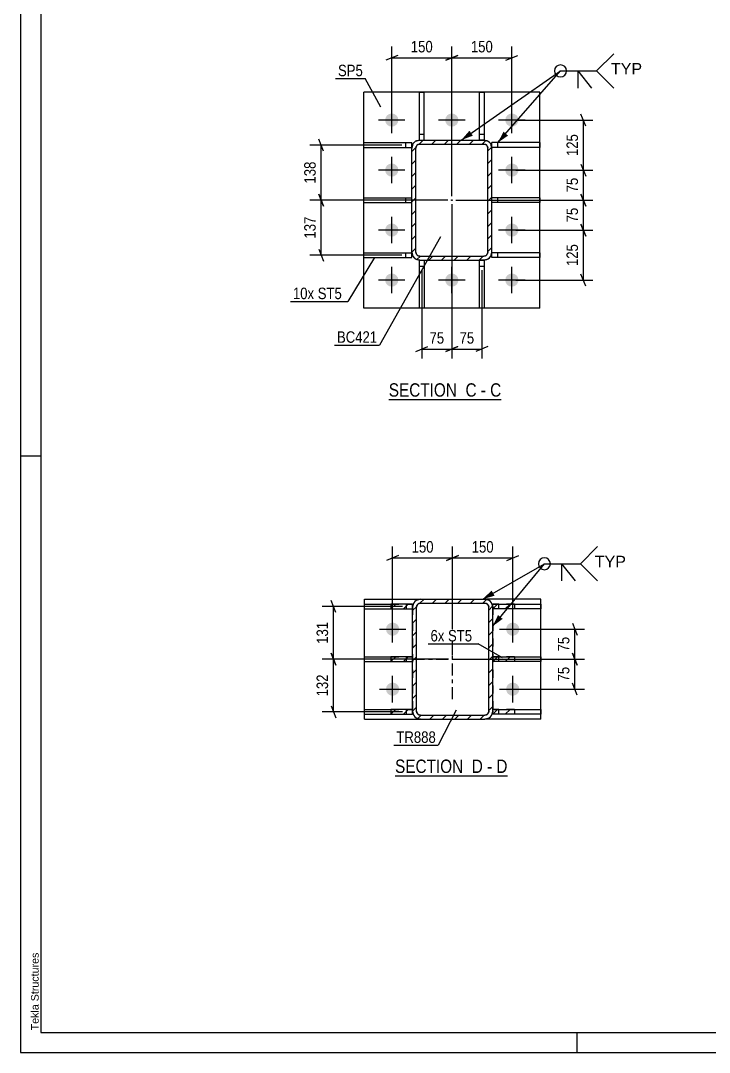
# Model space of a CAD drawing. Header units: millimetres. Extents: x 0 to 1189, y 0 to 841.
# Drawn here: x 0 to 172, y 0 to 257.9 of the extents above; entities that cross this region are included whole.
import ezdxf

# ---------------------------------------------------------------- set-up
doc = ezdxf.new("R2010")
doc.units = ezdxf.units.MM
doc.linetypes.add('DXK_LINE_DOT2', pattern=[3.9198, 1.9599, -1.9599])
doc.linetypes.add('DXK_LINE_DOT3', pattern=[5.9187, 2.979, -0.9799, 0.9799, -0.9799])
doc.styles.add('Arial', font='ARIAL.TTF', dxfattribs={"height": 0.2})
doc.styles.add('Arial Narrow', font='ARIALN.TTF', dxfattribs={"height": 0.2})

# ---------------------------------------------------------------- blocks, each defined once
blk = doc.blocks.new('Unknown-761548908-18 - 3036')
at = {"color": 6, "linetype": 'Continuous'}
blk.add_line((93.52, 69.1), (121.59, 69.1), dxfattribs=at)
at = {"color": 0, "linetype": 'Continuous'}
blk.add_wipeout([(111.63, 69.85), (111.63, 73.35), (93.52, 73.35), (93.52, 69.85)], dxfattribs=at)
at = {"color": 7, "linetype": 'Continuous', "style": 'Arial Narrow'}
blk.add_text('SECTION ', height=3.34, dxfattribs=at).set_placement((93.52, 69.85))
at = {"color": 0, "linetype": 'Continuous'}
blk.add_wipeout([(115.45, 69.85), (115.45, 73.35), (112.68, 73.35), (112.68, 69.85)], dxfattribs=at)
blk.add_wipeout([(117.77, 69.85), (117.77, 73.35), (116.5, 73.35), (116.5, 69.85)], dxfattribs=at)
at = {"color": 7, "linetype": 'Continuous', "style": 'Arial Narrow'}
blk.add_text('D', height=3.34, dxfattribs=at).set_placement((112.68, 69.85))
at = {"color": 0, "linetype": 'Continuous'}
blk.add_wipeout([(121.59, 69.85), (121.59, 73.35), (118.82, 73.35), (118.82, 69.85)], dxfattribs=at)
at = {"color": 7, "linetype": 'Continuous', "style": 'Arial Narrow'}
for s, p in [('D', (118.82, 69.85)), ('-', (116.5, 69.85))]:
    blk.add_text(s, height=3.34, dxfattribs=at).set_placement(p)
blk = doc.blocks.new('Unknown-761548908-1132')
at = {"color": 5, "linetype": 'Continuous'}
for p, q in [((0, 841), (0, 0)), ((5, 836), (5, 5)), ((5, 149), (0, 149)), ((5, 5), (1184, 5)), ((139, 0), (139, 5)), ((0, 0), (1189, 0))]:
    blk.add_line(p, q, dxfattribs=at)
at = {"color": 174, "linetype": 'Continuous', "style": 'Arial'}
blk.add_text('Tekla Structures', height=1.9102, rotation=90, dxfattribs=at).set_placement((4.5, 5.5))
blk = doc.blocks.new('Unknown-761548908-13 - 4245')
at = {"color": 6, "linetype": 'Continuous'}
blk.add_line((91.95, 163.16), (120.02, 163.16), dxfattribs=at)
at = {"color": 0, "linetype": 'Continuous'}
blk.add_wipeout([(110.06, 163.91), (110.06, 167.41), (91.95, 167.41), (91.95, 163.91)], dxfattribs=at)
at = {"color": 7, "linetype": 'Continuous', "style": 'Arial Narrow'}
blk.add_text('SECTION ', height=3.34, dxfattribs=at).set_placement((91.95, 163.91))
at = {"color": 0, "linetype": 'Continuous'}
blk.add_wipeout([(113.88, 163.91), (113.88, 167.41), (111.11, 167.41), (111.11, 163.91)], dxfattribs=at)
blk.add_wipeout([(116.21, 163.91), (116.21, 167.41), (114.93, 167.41), (114.93, 163.91)], dxfattribs=at)
at = {"color": 7, "linetype": 'Continuous', "style": 'Arial Narrow'}
blk.add_text('C', height=3.34, dxfattribs=at).set_placement((111.11, 163.91))
at = {"color": 0, "linetype": 'Continuous'}
blk.add_wipeout([(120.02, 163.91), (120.02, 167.41), (117.26, 167.41), (117.26, 163.91)], dxfattribs=at)
at = {"color": 7, "linetype": 'Continuous', "style": 'Arial Narrow'}
for s, p in [('-', (114.93, 163.91)), ('C', (117.26, 163.91))]:
    blk.add_text(s, height=3.34, dxfattribs=at).set_placement(p)
blk = doc.blocks.new('Part-761548908-3064 - 3036')
at = {"linetype": 'Continuous'}
h = blk.add_hatch(dxfattribs=at)
h.set_pattern_fill('', scale=0.7, style=0, pattern_type=0)
h.set_pattern_definition([(45, (117.9038, 84.5437), (-1.57154, 1.57154), [])])
h.paths.add_polyline_path([(117.9, 85.74), (117.9, 84.54), (123.32, 84.54), (123.32, 85.74)])
at = {"color": 7, "linetype": 'DXK_LINE_DOT2'}
for p, q in [((117.9, 84.54), (117.9, 85.74)), ((123.32, 85.74), (117.9, 85.74)), ((119.4, 84.54), (119.4, 85.74)), ((123.32, 84.54), (117.9, 84.54))]:
    blk.add_line(p, q, dxfattribs=at)
at = {"color": 2, "linetype": 'Continuous'}
for p, q in [((117.9, 84.54), (117.9, 85.74)), ((117.9, 85.74), (123.32, 85.74)), ((123.32, 85.74), (129.9, 85.74)), ((123.32, 85.74), (123.32, 84.54)), ((129.9, 85.74), (129.9, 84.54)), ((123.32, 84.54), (117.9, 84.54)), ((129.9, 84.54), (123.32, 84.54))]:
    blk.add_line(p, q, dxfattribs=at)
blk = doc.blocks.new('Part-761548908-3069 - 3036')
at = {"linetype": 'Continuous'}
h = blk.add_hatch(dxfattribs=at)
h.set_pattern_fill('', scale=0.7, style=0, pattern_type=0)
h.set_pattern_definition([(45, (117.9038, 110.8437), (-1.57154, 1.57154), [])])
h.paths.add_polyline_path([(117.9, 112.04), (117.9, 110.84), (123.32, 110.84), (123.32, 112.04)])
at = {"color": 7, "linetype": 'DXK_LINE_DOT2'}
for p, q in [((117.9, 110.84), (117.9, 112.04)), ((123.32, 112.04), (117.9, 112.04)), ((119.4, 110.84), (119.4, 112.04)), ((123.32, 110.84), (117.9, 110.84))]:
    blk.add_line(p, q, dxfattribs=at)
at = {"color": 2, "linetype": 'Continuous'}
for p, q in [((117.9, 110.84), (117.9, 112.04)), ((117.9, 112.04), (123.32, 112.04)), ((123.32, 112.04), (129.9, 112.04)), ((123.32, 112.04), (123.32, 110.84)), ((129.9, 112.04), (129.9, 110.84)), ((123.32, 110.84), (117.9, 110.84)), ((129.9, 110.84), (123.32, 110.84))]:
    blk.add_line(p, q, dxfattribs=at)
blk = doc.blocks.new('Part-761548908-3074 - 3036')
at = {"linetype": 'Continuous'}
h = blk.add_hatch(dxfattribs=at)
h.set_pattern_fill('', scale=0.7, style=0, pattern_type=0)
h.set_pattern_definition([(45, (117.9038, 97.6937), (-1.57154, 1.57154), [])])
h.paths.add_polyline_path([(117.9, 98.89), (117.9, 97.69), (123.32, 97.69), (123.32, 98.89)])
at = {"color": 7, "linetype": 'DXK_LINE_DOT2'}
for p, q in [((117.9, 97.69), (117.9, 98.89)), ((123.32, 98.89), (117.9, 98.89)), ((119.4, 97.69), (119.4, 98.89)), ((123.32, 97.69), (117.9, 97.69))]:
    blk.add_line(p, q, dxfattribs=at)
at = {"color": 2, "linetype": 'Continuous'}
for p, q in [((117.9, 97.69), (117.9, 98.89)), ((117.9, 98.89), (123.32, 98.89)), ((123.32, 98.89), (129.9, 98.89)), ((123.32, 98.89), (123.32, 97.69)), ((129.9, 98.89), (129.9, 97.69)), ((123.32, 97.69), (117.9, 97.69)), ((129.9, 97.69), (123.32, 97.69))]:
    blk.add_line(p, q, dxfattribs=at)
blk = doc.blocks.new('Part-761548908-3079 - 3036')
at = {"linetype": 'Continuous'}
h = blk.add_hatch(dxfattribs=at)
h.set_pattern_fill('', scale=0.7, style=0, pattern_type=0)
h.set_pattern_definition([(45, (92.4828, 84.5437), (-1.57154, 1.57154), [])])
h.paths.add_polyline_path([(92.48, 85.74), (92.48, 84.54), (97.9, 84.54), (97.9, 85.74)])
at = {"color": 2, "linetype": 'Continuous'}
for p, q in [((85.9, 85.74), (92.48, 85.74)), ((85.9, 84.54), (85.9, 85.74)), ((97.9, 85.74), (92.48, 85.74)), ((92.48, 85.74), (92.48, 84.54)), ((97.9, 84.54), (97.9, 85.74)), ((85.9, 84.54), (92.48, 84.54)), ((92.48, 84.54), (97.9, 84.54))]:
    blk.add_line(p, q, dxfattribs=at)
at = {"color": 7, "linetype": 'DXK_LINE_DOT2'}
for p, q in [((92.48, 85.74), (97.9, 85.74)), ((96.4, 84.54), (96.4, 85.74)), ((97.9, 84.54), (97.9, 85.74)), ((92.48, 84.54), (97.9, 84.54))]:
    blk.add_line(p, q, dxfattribs=at)
blk = doc.blocks.new('Part-761548908-3140 - 3036')
at = {"linetype": 'Continuous'}
h = blk.add_hatch(dxfattribs=at)
h.set_pattern_fill('', scale=0.7, style=0, pattern_type=0)
h.set_pattern_definition([(45, (97.9038, 85.2939), (-1.57154, 1.57154), [])])
h.paths.add_polyline_path([(97.9, 111.29), (97.9, 85.29), (98.06, 84.53), (98.49, 83.88), (99.14, 83.45), (99.9, 83.29), (115.9, 83.29), (116.67, 83.45), (117.32, 83.88), (117.75, 84.53), (117.9, 85.29), (117.9, 111.29), (117.75, 112.06), (117.32, 112.71), (116.67, 113.14), (115.9, 113.29), (99.9, 113.29), (99.14, 113.14), (98.49, 112.71), (98.06, 112.06)])
h.paths.add_polyline_path([(99.2, 112), (99.52, 112.22), (99.9, 112.29), (115.9, 112.29), (116.29, 112.22), (116.61, 112), (116.83, 111.68), (116.9, 111.29), (116.9, 85.29), (116.83, 84.91), (116.61, 84.59), (116.29, 84.37), (115.9, 84.29), (99.9, 84.29), (99.52, 84.37), (99.2, 84.59), (98.98, 84.91), (98.9, 85.29), (98.9, 111.29), (98.98, 111.68)])
at = {"color": 7, "linetype": 'DXK_LINE_DOT2'}
for p, q in [((97.9, 111.29), (98.06, 112.06)), ((97.9, 111.29), (97.9, 85.29)), ((98.98, 111.68), (98.9, 111.29)), ((98.9, 85.29), (98.9, 111.29)), ((99.14, 113.14), (99.9, 113.29)), ((99.9, 112.29), (99.52, 112.22)), ((99.9, 113.29), (115.9, 113.29)), ((99.9, 112.29), (115.9, 112.29)), ((115.9, 113.29), (116.67, 113.14)), ((116.29, 112.22), (115.9, 112.29)), ((116.9, 111.29), (116.83, 111.68)), ((116.9, 85.29), (116.9, 111.29)), ((117.75, 112.06), (117.9, 111.29)), ((117.9, 111.29), (117.9, 85.29)), ((98.06, 84.53), (97.9, 85.29)), ((98.9, 85.29), (98.98, 84.91)), ((116.83, 84.91), (116.9, 85.29)), ((117.9, 85.29), (117.75, 84.53)), ((99.9, 83.29), (99.14, 83.45)), ((99.52, 84.37), (99.9, 84.29)), ((99.9, 84.29), (115.9, 84.29)), ((99.9, 83.29), (115.9, 83.29)), ((115.9, 84.29), (116.29, 84.37)), ((116.67, 83.45), (115.9, 83.29))]:
    blk.add_line(p, q, dxfattribs=at)
at = {"color": 2, "linetype": 'Continuous'}
for p, q in [((98.06, 112.06), (97.9, 111.29)), ((97.9, 85.29), (97.9, 111.29)), ((98.9, 111.29), (98.98, 111.68)), ((98.9, 85.29), (98.9, 111.29)), ((99.9, 113.29), (99.14, 113.14)), ((99.52, 112.22), (99.9, 112.29)), ((99.9, 113.29), (115.9, 113.29)), ((99.9, 112.29), (115.9, 112.29)), ((116.67, 113.14), (115.9, 113.29)), ((115.9, 112.29), (116.29, 112.22)), ((116.83, 111.68), (116.9, 111.29)), ((116.9, 85.29), (116.9, 111.29)), ((117.9, 111.29), (117.75, 112.06)), ((117.9, 85.29), (117.9, 111.29)), ((97.9, 85.29), (98.06, 84.53)), ((98.98, 84.91), (98.9, 85.29)), ((116.9, 85.29), (116.83, 84.91)), ((117.75, 84.53), (117.9, 85.29)), ((99.14, 83.45), (99.9, 83.29)), ((99.9, 84.29), (99.52, 84.37)), ((99.9, 84.29), (115.9, 84.29)), ((99.9, 83.29), (115.9, 83.29)), ((116.29, 84.37), (115.9, 84.29)), ((115.9, 83.29), (116.67, 83.45))]:
    blk.add_line(p, q, dxfattribs=at)
at = {"color": 7, "linetype": 'DXK_LINE_DOT3'}
for p, q in [((107.9, 88.29), (107.9, 108.29)), ((97.9, 98.29), (117.9, 98.29))]:
    blk.add_line(p, q, dxfattribs=at)
at = {"color": 7, "linetype": 'DXK_LINE_DOT2'}
for centre, radius, start, end in [((99.9, 111.29), 2, 112.5, 157.5), ((99.9, 111.29), 1, 112.5, 157.5), ((115.9, 111.29), 1, 22.5, 67.5), ((115.9, 111.29), 2, 22.5, 67.5), ((99.9, 85.29), 2, 202.5, 247.5), ((99.9, 85.29), 1, 202.5, 247.5), ((115.9, 85.29), 1, 292.5, 337.5), ((115.9, 85.29), 2, 292.5, 337.5)]:
    blk.add_arc(centre, radius, start, end, dxfattribs=at)
at = {"color": 2, "linetype": 'Continuous'}
for centre, radius, start, end in [((99.9, 111.29), 2, 112.5, 157.5), ((99.9, 111.29), 1, 112.5, 157.5), ((115.9, 111.29), 1, 22.5, 67.5), ((115.9, 111.29), 2, 22.5, 67.5), ((99.9, 85.29), 2, 202.5, 247.5), ((99.9, 85.29), 1, 202.5, 247.5), ((115.9, 85.29), 1, 292.5, 337.5), ((115.9, 85.29), 2, 292.5, 337.5)]:
    blk.add_arc(centre, radius, start, end, dxfattribs=at)
blk = doc.blocks.new('Part-761548908-3084 - 3036')
at = {"linetype": 'Continuous'}
h = blk.add_hatch(dxfattribs=at)
h.set_pattern_fill('', scale=0.7, style=0, pattern_type=0)
h.set_pattern_definition([(45, (92.4828, 110.8437), (-1.57154, 1.57154), [])])
h.paths.add_polyline_path([(92.48, 112.04), (92.48, 110.84), (97.9, 110.84), (97.9, 112.04)])
at = {"color": 2, "linetype": 'Continuous'}
for p, q in [((85.9, 112.04), (92.48, 112.04)), ((85.9, 110.84), (85.9, 112.04)), ((97.9, 112.04), (92.48, 112.04)), ((92.48, 112.04), (92.48, 110.84)), ((97.9, 110.84), (97.9, 112.04)), ((85.9, 110.84), (92.48, 110.84)), ((92.48, 110.84), (97.9, 110.84))]:
    blk.add_line(p, q, dxfattribs=at)
at = {"color": 7, "linetype": 'DXK_LINE_DOT3'}
for p, q in [((92.48, 111.44), (85.9, 111.44)), ((97.9, 111.44), (97.9, 111.44))]:
    blk.add_line(p, q, dxfattribs=at)
at = {"color": 7, "linetype": 'DXK_LINE_DOT2'}
for p, q in [((92.48, 112.04), (97.9, 112.04)), ((96.4, 110.84), (96.4, 112.04)), ((97.9, 110.84), (97.9, 112.04)), ((92.48, 110.84), (97.9, 110.84))]:
    blk.add_line(p, q, dxfattribs=at)
blk = doc.blocks.new('Part-761548908-3089 - 3036')
at = {"linetype": 'Continuous'}
h = blk.add_hatch(dxfattribs=at)
h.set_pattern_fill('', scale=0.7, style=0, pattern_type=0)
h.set_pattern_definition([(45, (92.4828, 97.6937), (-1.57154, 1.57154), [])])
h.paths.add_polyline_path([(92.48, 98.89), (92.48, 97.69), (97.9, 97.69), (97.9, 98.89)])
at = {"color": 2, "linetype": 'Continuous'}
for p, q in [((85.9, 98.89), (92.48, 98.89)), ((85.9, 97.69), (85.9, 98.89)), ((97.9, 98.89), (92.48, 98.89)), ((92.48, 98.89), (92.48, 97.69)), ((97.9, 97.69), (97.9, 98.89)), ((85.9, 97.69), (92.48, 97.69)), ((92.48, 97.69), (97.9, 97.69))]:
    blk.add_line(p, q, dxfattribs=at)
at = {"color": 7, "linetype": 'DXK_LINE_DOT2'}
for p, q in [((92.48, 98.89), (97.9, 98.89)), ((96.4, 97.69), (96.4, 98.89)), ((97.9, 97.69), (97.9, 98.89)), ((92.48, 97.69), (97.9, 97.69))]:
    blk.add_line(p, q, dxfattribs=at)
blk = doc.blocks.new('Part-761548908-3167 - 3036')
at = {"color": 2, "linetype": 'Continuous'}
for p, q in [((85.9, 83.29), (85.9, 113.29)), ((85.9, 113.29), (99.9, 113.29)), ((129.9, 113.29), (115.9, 113.29)), ((129.9, 83.29), (129.9, 113.29)), ((85.9, 83.29), (99.9, 83.29)), ((129.9, 83.29), (115.9, 83.29))]:
    blk.add_line(p, q, dxfattribs=at)
at = {"color": 7, "linetype": 'DXK_LINE_DOT2'}
for p, q in [((99.9, 113.29), (115.9, 113.29)), ((99.9, 83.29), (115.9, 83.29))]:
    blk.add_line(p, q, dxfattribs=at)
blk = doc.blocks.new('Bolt-761548908-3169 - 3036')
at = {"linetype": 'Continuous'}
for points in [[(91.25, 105.79, -1), (94.55, 105.79, -1)], [(121.25, 105.79, -1), (124.55, 105.79, -1)], [(91.25, 90.79, -1), (94.55, 90.79, -1)], [(121.25, 90.79, -1), (124.55, 90.79, -1)]]:
    blk.add_hatch(color=1, dxfattribs=at).paths.add_polyline_path(points)
at = {"color": 1, "linetype": 'Continuous'}
for p, q in [((92.9, 102.49), (92.9, 109.09)), ((122.9, 102.49), (122.9, 109.09)), ((89.6, 105.79), (96.2, 105.79)), ((119.6, 105.79), (126.2, 105.79)), ((92.9, 87.49), (92.9, 94.09)), ((122.9, 87.49), (122.9, 94.09)), ((89.6, 90.79), (96.2, 90.79)), ((119.6, 90.79), (126.2, 90.79))]:
    blk.add_line(p, q, dxfattribs=at)
blk = doc.blocks.new('Part-761548908-4293 - 4245')
at = {"color": 2, "linetype": 'Continuous'}
for p, q in [((114.59, 186.05), (114.59, 198.05)), ((115.7, 198.05), (115.79, 198.05)), ((115.79, 198.05), (115.79, 186.05)), ((115.79, 186.05), (114.59, 186.05))]:
    blk.add_line(p, q, dxfattribs=at)
at = {"color": 7, "linetype": 'DXK_LINE_DOT2'}
for p, q in [((115.79, 198.05), (114.59, 198.05)), ((114.59, 196.55), (115.79, 196.55))]:
    blk.add_line(p, q, dxfattribs=at)
blk = doc.blocks.new('Part-761548908-4311 - 4245')
at = {"color": 2, "linetype": 'Continuous'}
for p, q in [((129.69, 199.9), (117.69, 199.9)), ((117.69, 198.7), (117.69, 199.9)), ((129.69, 198.7), (117.69, 198.7)), ((129.69, 199.9), (129.69, 198.7))]:
    blk.add_line(p, q, dxfattribs=at)
at = {"color": 7, "linetype": 'DXK_LINE_DOT2'}
blk.add_line((119.19, 198.7), (119.19, 199.9), dxfattribs=at)
blk = doc.blocks.new('Bolt-761548908-4260 - 4245')
at = {"linetype": 'Continuous'}
for points in [[(91.04, 233.05, -1), (94.34, 233.05, -1)], [(106.04, 233.05, -1), (109.34, 233.05, -1)], [(121.04, 233.05, -1), (124.34, 233.05, -1)], [(91.04, 220.55, -1), (94.34, 220.55, -1)], [(121.04, 220.55, -1), (124.34, 220.55, -1)], [(91.04, 205.55, -1), (94.34, 205.55, -1)], [(121.04, 205.55, -1), (124.34, 205.55, -1)], [(91.04, 193.05, -1), (94.34, 193.05, -1)], [(106.04, 193.05, -1), (109.34, 193.05, -1)], [(121.04, 193.05, -1), (124.34, 193.05, -1)]]:
    blk.add_hatch(color=1, dxfattribs=at).paths.add_polyline_path(points)
at = {"color": 1, "linetype": 'Continuous'}
for p, q in [((92.69, 229.75), (92.69, 236.35)), ((107.69, 229.75), (107.69, 236.35)), ((122.69, 229.75), (122.69, 236.35)), ((95.99, 233.05), (89.39, 233.05)), ((110.99, 233.05), (104.39, 233.05)), ((125.99, 233.05), (119.39, 233.05)), ((92.69, 217.25), (92.69, 223.85)), ((122.69, 217.25), (122.69, 223.85)), ((95.99, 220.55), (89.39, 220.55)), ((125.99, 220.55), (119.39, 220.55)), ((92.69, 202.25), (92.69, 208.85)), ((122.69, 202.25), (122.69, 208.85)), ((95.99, 205.55), (89.39, 205.55)), ((125.99, 205.55), (119.39, 205.55)), ((92.69, 189.75), (92.69, 196.35)), ((107.69, 189.75), (107.69, 196.35)), ((122.69, 189.75), (122.69, 196.35)), ((95.99, 193.05), (89.39, 193.05)), ((110.99, 193.05), (104.39, 193.05)), ((125.99, 193.05), (119.39, 193.05))]:
    blk.add_line(p, q, dxfattribs=at)
blk = doc.blocks.new('Part-761548908-4278 - 4245')
at = {"color": 2, "linetype": 'Continuous'}
for p, q in [((99.59, 228.05), (99.59, 240.05)), ((99.59, 240.05), (100.79, 240.05)), ((100.79, 228.05), (100.79, 240.05)), ((99.59, 228.05), (99.7, 228.05))]:
    blk.add_line(p, q, dxfattribs=at)
at = {"color": 7, "linetype": 'DXK_LINE_DOT2'}
for p, q in [((99.59, 229.55), (100.79, 229.55)), ((99.7, 228.05), (100.79, 228.05))]:
    blk.add_line(p, q, dxfattribs=at)
blk = doc.blocks.new('Part-761548908-4326 - 4245')
at = {"color": 2, "linetype": 'Continuous'}
for p, q in [((85.69, 198.7), (85.69, 199.9)), ((85.69, 199.9), (97.69, 199.9)), ((85.69, 198.7), (97.69, 198.7)), ((97.69, 198.7), (97.69, 199.9))]:
    blk.add_line(p, q, dxfattribs=at)
at = {"color": 7, "linetype": 'DXK_LINE_DOT2'}
blk.add_line((96.19, 198.7), (96.19, 199.9), dxfattribs=at)
blk = doc.blocks.new('Part-761548908-4266 - 4245')
at = {"color": 2, "linetype": 'Continuous'}
for p, q in [((85.69, 186.05), (85.69, 240.05)), ((129.69, 240.05), (85.69, 240.05)), ((129.69, 186.05), (129.69, 240.05)), ((129.69, 186.05), (85.69, 186.05))]:
    blk.add_line(p, q, dxfattribs=at)
blk = doc.blocks.new('Part-761548908-4283 - 4245')
at = {"color": 2, "linetype": 'Continuous'}
for p, q in [((114.59, 228.05), (114.59, 240.05)), ((114.59, 240.05), (115.79, 240.05)), ((115.79, 240.05), (115.79, 228.05)), ((115.79, 228.05), (115.69, 228.05))]:
    blk.add_line(p, q, dxfattribs=at)
at = {"color": 7, "linetype": 'DXK_LINE_DOT2'}
for p, q in [((114.59, 229.55), (115.79, 229.55)), ((115.69, 228.05), (114.59, 228.05))]:
    blk.add_line(p, q, dxfattribs=at)
blk = doc.blocks.new('Part-761548908-4288 - 4245')
at = {"color": 2, "linetype": 'Continuous'}
for p, q in [((99.59, 186.05), (99.59, 198.05)), ((99.59, 198.05), (99.69, 198.05)), ((100.79, 198.05), (100.79, 186.05)), ((100.79, 186.05), (99.59, 186.05))]:
    blk.add_line(p, q, dxfattribs=at)
at = {"color": 7, "linetype": 'DXK_LINE_DOT2'}
for p, q in [((99.59, 198.05), (100.79, 198.05)), ((99.59, 196.55), (100.79, 196.55))]:
    blk.add_line(p, q, dxfattribs=at)
blk = doc.blocks.new('Part-761548908-4299 - 4245')
at = {"linetype": 'Continuous'}
h = blk.add_hatch(dxfattribs=at)
h.set_pattern_fill('', scale=0.7, style=0, pattern_type=0)
h.set_pattern_definition([(45, (97.694, 200.0454), (-1.57154, 1.57154), [])])
h.paths.add_polyline_path([(97.69, 226.05), (97.69, 200.05), (97.85, 199.28), (98.28, 198.63), (98.93, 198.2), (99.69, 198.05), (115.69, 198.05), (116.46, 198.2), (117.11, 198.63), (117.54, 199.28), (117.69, 200.05), (117.69, 226.05), (117.54, 226.81), (117.11, 227.46), (116.46, 227.89), (115.69, 228.05), (99.69, 228.05), (98.93, 227.89), (98.28, 227.46), (97.85, 226.81)])
h.paths.add_polyline_path([(98.99, 226.75), (99.31, 226.97), (99.69, 227.05), (115.69, 227.05), (116.08, 226.97), (116.4, 226.75), (116.62, 226.43), (116.69, 226.05), (116.69, 200.05), (116.62, 199.66), (116.4, 199.34), (116.08, 199.12), (115.69, 199.05), (99.69, 199.05), (99.31, 199.12), (98.99, 199.34), (98.77, 199.66), (98.69, 200.05), (98.69, 226.05), (98.77, 226.43)])
blk.add_hatch(color=30, dxfattribs=at).paths.add_polyline_path([(107.69, 212.95, -1), (107.69, 213.15, -1)])
at = {"color": 7, "linetype": 'DXK_LINE_DOT2'}
for p, q in [((98.93, 227.89), (99.69, 228.05)), ((99.69, 227.05), (99.31, 226.97)), ((99.69, 228.05), (115.69, 228.05)), ((99.69, 227.05), (115.69, 227.05)), ((115.69, 228.05), (116.46, 227.89)), ((116.08, 226.97), (115.69, 227.05)), ((97.69, 226.05), (97.85, 226.81)), ((97.69, 200.05), (97.69, 226.05)), ((98.77, 226.43), (98.69, 226.05)), ((98.69, 200.05), (98.69, 226.05)), ((116.69, 226.05), (116.62, 226.43)), ((116.69, 200.05), (116.69, 226.05)), ((117.54, 226.81), (117.69, 226.05)), ((117.69, 200.05), (117.69, 226.05)), ((97.85, 199.28), (97.69, 200.05)), ((98.69, 200.05), (98.77, 199.66)), ((99.31, 199.12), (99.69, 199.05)), ((99.69, 199.05), (115.69, 199.05)), ((115.69, 199.05), (116.08, 199.12)), ((116.62, 199.66), (116.69, 200.05)), ((117.69, 200.05), (117.54, 199.28)), ((99.69, 198.05), (98.93, 198.2)), ((99.69, 198.05), (115.69, 198.05)), ((116.46, 198.2), (115.69, 198.05))]:
    blk.add_line(p, q, dxfattribs=at)
at = {"color": 2, "linetype": 'Continuous'}
for p, q in [((99.69, 228.05), (98.93, 227.89)), ((99.31, 226.97), (99.69, 227.05)), ((99.69, 228.05), (115.69, 228.05)), ((99.69, 227.05), (115.69, 227.05)), ((116.46, 227.89), (115.69, 228.05)), ((115.69, 227.05), (116.08, 226.97)), ((97.85, 226.81), (97.69, 226.05)), ((97.69, 200.05), (97.69, 226.05)), ((98.69, 226.05), (98.77, 226.43)), ((98.69, 200.05), (98.69, 226.05)), ((116.62, 226.43), (116.69, 226.05)), ((116.69, 200.05), (116.69, 226.05)), ((117.69, 226.05), (117.54, 226.81)), ((117.69, 200.05), (117.69, 226.05)), ((97.69, 200.05), (97.85, 199.28)), ((98.77, 199.66), (98.69, 200.05)), ((99.69, 199.05), (99.31, 199.12)), ((99.69, 199.05), (115.69, 199.05)), ((116.08, 199.12), (115.69, 199.05)), ((116.69, 200.05), (116.62, 199.66)), ((117.54, 199.28), (117.69, 200.05)), ((98.93, 198.2), (99.69, 198.05)), ((99.69, 198.05), (115.69, 198.05)), ((115.69, 198.05), (116.46, 198.2))]:
    blk.add_line(p, q, dxfattribs=at)
at = {"color": 7, "linetype": 'DXK_LINE_DOT3'}
blk.add_line((107.69, 213.05), (107.69, 213.05), dxfattribs=at)
at = {"color": 30, "linetype": 'DXK_LINE_DOT3'}
blk.add_line((107.69, 213.05), (107.69, 213.05), dxfattribs=at)
at = {"color": 30, "linetype": 'Continuous'}
blk.add_circle((107.69, 213.05), 0.1, dxfattribs=at)
at = {"color": 7, "linetype": 'DXK_LINE_DOT2'}
for centre, radius, start, end in [((99.69, 226.05), 2, 112.5, 157.5), ((99.69, 226.05), 1, 112.5, 157.5), ((115.69, 226.05), 1, 22.5, 67.5), ((115.69, 226.05), 2, 22.5, 67.5), ((99.69, 200.05), 2, 202.5, 247.5), ((99.69, 200.05), 1, 202.5, 247.5), ((115.69, 200.05), 1, 292.5, 337.5), ((115.69, 200.05), 2, 292.5, 337.5)]:
    blk.add_arc(centre, radius, start, end, dxfattribs=at)
at = {"color": 2, "linetype": 'Continuous'}
for centre, radius, start, end in [((99.69, 226.05), 2, 112.5, 157.5), ((99.69, 226.05), 1, 112.5, 157.5), ((115.69, 226.05), 1, 22.5, 67.5), ((115.69, 226.05), 2, 22.5, 67.5), ((99.69, 200.05), 2, 202.5, 247.5), ((99.69, 200.05), 1, 202.5, 247.5), ((115.69, 200.05), 1, 292.5, 337.5), ((115.69, 200.05), 2, 292.5, 337.5)]:
    blk.add_arc(centre, radius, start, end, dxfattribs=at)
blk = doc.blocks.new('Part-761548908-4316 - 4245')
at = {"color": 2, "linetype": 'Continuous'}
for p, q in [((129.69, 227.4), (117.69, 227.4)), ((117.69, 226.2), (117.69, 227.4)), ((129.69, 227.4), (129.69, 226.2)), ((129.69, 226.2), (117.69, 226.2))]:
    blk.add_line(p, q, dxfattribs=at)
at = {"color": 7, "linetype": 'DXK_LINE_DOT2'}
blk.add_line((119.19, 226.2), (119.19, 227.4), dxfattribs=at)
blk = doc.blocks.new('Part-761548908-4321 - 4245')
at = {"color": 2, "linetype": 'Continuous'}
for p, q in [((129.69, 213.65), (117.69, 213.65)), ((129.69, 212.45), (117.69, 212.45)), ((129.69, 213.65), (129.69, 212.45))]:
    blk.add_line(p, q, dxfattribs=at)
at = {"color": 7, "linetype": 'DXK_LINE_DOT2'}
for p, q in [((117.69, 212.45), (117.69, 213.65)), ((119.19, 212.45), (119.19, 213.65))]:
    blk.add_line(p, q, dxfattribs=at)
blk = doc.blocks.new('Part-761548908-4331 - 4245')
at = {"color": 2, "linetype": 'Continuous'}
for p, q in [((85.69, 226.2), (85.69, 227.4)), ((85.69, 227.4), (97.69, 227.4)), ((97.69, 226.2), (97.69, 227.4)), ((85.69, 226.2), (97.69, 226.2))]:
    blk.add_line(p, q, dxfattribs=at)
at = {"color": 7, "linetype": 'DXK_LINE_DOT2'}
blk.add_line((96.19, 226.2), (96.19, 227.4), dxfattribs=at)
blk = doc.blocks.new('Part-761548908-4336 - 4245')
at = {"color": 2, "linetype": 'Continuous'}
for p, q in [((85.69, 212.45), (85.69, 213.65)), ((85.69, 213.65), (97.69, 213.65)), ((85.69, 212.45), (97.69, 212.45))]:
    blk.add_line(p, q, dxfattribs=at)
at = {"color": 7, "linetype": 'DXK_LINE_DOT2'}
for p, q in [((96.19, 212.45), (96.19, 213.65)), ((97.69, 212.45), (97.69, 213.65))]:
    blk.add_line(p, q, dxfattribs=at)
blk = doc.blocks.new('StraightDimension-761548908-3256 - 3036')
at = {"color": 7, "linetype": 'Continuous'}
for p, q in [((107.9, 99.29), (107.9, 126.43)), ((122.9, 106.79), (122.9, 126.43)), ((109.4, 124.18), (106.4, 122.98)), ((121.4, 122.98), (124.4, 124.18)), ((107.9, 123.58), (122.9, 123.58))]:
    blk.add_line(p, q, dxfattribs=at)
at = {"color": 0}
blk.add_wipeout([(118.75, 124.33), (118.75, 128.53), (112.06, 128.53), (112.06, 124.33)], dxfattribs=at)
at = {"color": 3, "style": 'Arial Narrow'}
blk.add_text('150', height=2.863, dxfattribs=at).set_placement((112.66, 124.93))
blk = doc.blocks.new('StraightDimension-761548908-3257 - 3036')
at = {"color": 7, "linetype": 'Continuous'}
for p, q in [((92.9, 106.79), (92.9, 126.43)), ((107.9, 99.29), (107.9, 126.43)), ((94.4, 124.18), (91.4, 122.98)), ((106.4, 122.98), (109.4, 124.18)), ((92.9, 123.58), (107.9, 123.58))]:
    blk.add_line(p, q, dxfattribs=at)
at = {"color": 0}
blk.add_wipeout([(103.75, 124.33), (103.75, 128.53), (97.06, 128.53), (97.06, 124.33)], dxfattribs=at)
at = {"color": 3, "style": 'Arial Narrow'}
blk.add_text('150', height=2.863, dxfattribs=at).set_placement((97.66, 124.93))
blk = doc.blocks.new('StraightDimension-761548908-24034 - 3036')
at = {"color": 7, "linetype": 'Continuous'}
for p, q in [((95.4, 111.44), (75.28, 111.44)), ((78.73, 109.94), (77.53, 112.94)), ((78.13, 98.29), (78.13, 111.44)), ((106.9, 98.29), (75.28, 98.29)), ((77.53, 99.79), (78.73, 96.79))]:
    blk.add_line(p, q, dxfattribs=at)
at = {"color": 0}
blk.add_wipeout([(77.38, 108.21), (73.18, 108.21), (73.18, 101.53), (77.38, 101.53)], dxfattribs=at)
at = {"color": 3, "style": 'Arial Narrow'}
blk.add_text('131', height=2.863, rotation=90.0002, dxfattribs=at).set_placement((76.78, 102.13))
blk = doc.blocks.new('StraightDimension-761548908-24035 - 3036')
at = {"color": 7, "linetype": 'Continuous'}
for p, q in [((106.9, 98.29), (75.28, 98.29)), ((78.73, 96.79), (77.53, 99.79)), ((78.13, 85.14), (78.13, 98.29)), ((95.4, 85.14), (75.28, 85.14)), ((77.53, 86.64), (78.73, 83.64))]:
    blk.add_line(p, q, dxfattribs=at)
at = {"color": 0}
blk.add_wipeout([(77.38, 95.06), (73.18, 95.06), (73.18, 88.38), (77.38, 88.38)], dxfattribs=at)
at = {"color": 3, "style": 'Arial Narrow'}
blk.add_text('132', height=2.863, rotation=90.0002, dxfattribs=at).set_placement((76.78, 88.98))
blk = doc.blocks.new('StraightDimension-761548908-24126 - 3036')
at = {"color": 7, "linetype": 'Continuous'}
for p, q in [((123.9, 105.79), (140.8, 105.79)), ((137.8, 107.29), (139, 104.29)), ((138.4, 98.29), (138.4, 105.79)), ((108.9, 98.29), (140.8, 98.29)), ((139, 96.79), (137.8, 99.79))]:
    blk.add_line(p, q, dxfattribs=at)
at = {"color": 0}
blk.add_wipeout([(137.65, 104.47), (133.45, 104.47), (133.45, 99.62), (137.65, 99.62)], dxfattribs=at)
at = {"color": 3, "style": 'Arial Narrow'}
blk.add_text('75', height=2.863, rotation=90.0002, dxfattribs=at).set_placement((137.05, 100.22))
blk = doc.blocks.new('StraightDimension-761548908-24127 - 3036')
at = {"color": 7, "linetype": 'Continuous'}
for p, q in [((108.9, 98.29), (140.8, 98.29)), ((137.8, 99.79), (139, 96.79)), ((138.4, 90.79), (138.4, 98.29)), ((123.9, 90.79), (140.8, 90.79)), ((139, 89.29), (137.8, 92.29))]:
    blk.add_line(p, q, dxfattribs=at)
at = {"color": 0}
blk.add_wipeout([(137.65, 96.97), (133.45, 96.97), (133.45, 92.12), (137.65, 92.12)], dxfattribs=at)
at = {"color": 3, "style": 'Arial Narrow'}
blk.add_text('75', height=2.863, rotation=90.0002, dxfattribs=at).set_placement((137.05, 92.72))
blk = doc.blocks.new('StraightDimension-761548908-4542 - 4245')
at = {"color": 7, "linetype": 'Continuous'}
for p, q in [((75.64, 211.55), (74.44, 214.55)), ((106.69, 213.05), (72.19, 213.05)), ((75.04, 199.3), (75.04, 213.05)), ((95.19, 199.3), (72.19, 199.3)), ((74.44, 200.8), (75.64, 197.8))]:
    blk.add_line(p, q, dxfattribs=at)
at = {"color": 0}
blk.add_wipeout([(74.29, 209.51), (70.09, 209.51), (70.09, 202.83), (74.29, 202.83)], dxfattribs=at)
at = {"color": 3, "style": 'Arial Narrow'}
blk.add_text('137', height=2.863, rotation=90.0002, dxfattribs=at).set_placement((73.69, 203.43))
blk = doc.blocks.new('StraightDimension-761548908-24583 - 4245')
at = {"color": 7, "linetype": 'Continuous'}
for p, q in [((139.95, 214.55), (141.15, 211.55)), ((108.69, 213.05), (142.95, 213.05)), ((140.55, 205.55), (140.55, 213.05)), ((141.15, 204.05), (139.95, 207.05)), ((123.69, 205.55), (142.95, 205.55))]:
    blk.add_line(p, q, dxfattribs=at)
at = {"color": 0}
blk.add_wipeout([(139.8, 211.72), (135.6, 211.72), (135.6, 206.87), (139.8, 206.87)], dxfattribs=at)
at = {"color": 3, "style": 'Arial Narrow'}
blk.add_text('75', height=2.863, rotation=90.0002, dxfattribs=at).set_placement((139.2, 207.47))
blk = doc.blocks.new('StraightDimension-761548908-24582 - 4245')
at = {"color": 7, "linetype": 'Continuous'}
for p, q in [((139.95, 222.05), (141.15, 219.05)), ((123.69, 220.55), (142.95, 220.55)), ((140.55, 213.05), (140.55, 220.55)), ((141.15, 211.55), (139.95, 214.55)), ((108.69, 213.05), (142.95, 213.05))]:
    blk.add_line(p, q, dxfattribs=at)
at = {"color": 0}
blk.add_wipeout([(139.8, 219.22), (135.6, 219.22), (135.6, 214.37), (139.8, 214.37)], dxfattribs=at)
at = {"color": 3, "style": 'Arial Narrow'}
blk.add_text('75', height=2.863, rotation=90.0002, dxfattribs=at).set_placement((139.2, 214.97))
blk = doc.blocks.new('StraightDimension-761548908-4455 - 4245')
at = {"color": 7, "linetype": 'Continuous'}
for p, q in [((107.69, 212.05), (107.69, 173.41)), ((100.19, 195.55), (100.19, 173.41)), ((98.69, 175.21), (101.69, 176.41)), ((100.19, 175.81), (107.69, 175.81)), ((109.19, 176.41), (106.19, 175.21))]:
    blk.add_line(p, q, dxfattribs=at)
at = {"color": 0}
blk.add_wipeout([(106.37, 176.56), (106.37, 180.76), (101.52, 180.76), (101.52, 176.56)], dxfattribs=at)
at = {"color": 3, "style": 'Arial Narrow'}
blk.add_text('75', height=2.863, dxfattribs=at).set_placement((102.12, 177.16))
blk = doc.blocks.new('StraightDimension-761548908-4469 - 4245')
at = {"color": 7, "linetype": 'Continuous'}
for p, q in [((107.69, 212.05), (107.69, 173.41)), ((115.19, 195.55), (115.19, 173.41)), ((106.19, 175.21), (109.19, 176.41)), ((107.69, 175.81), (115.19, 175.81)), ((116.69, 176.41), (113.69, 175.21))]:
    blk.add_line(p, q, dxfattribs=at)
at = {"color": 0}
blk.add_wipeout([(113.87, 176.56), (113.87, 180.76), (109.02, 180.76), (109.02, 176.56)], dxfattribs=at)
at = {"color": 3, "style": 'Arial Narrow'}
blk.add_text('75', height=2.863, dxfattribs=at).set_placement((109.62, 177.16))
blk = doc.blocks.new('StraightDimension-761548908-4555 - 4245')
at = {"color": 7, "linetype": 'Continuous'}
for p, q in [((75.64, 225.3), (74.44, 228.3)), ((95.19, 226.8), (72.19, 226.8)), ((75.04, 213.05), (75.04, 226.8)), ((74.44, 214.55), (75.64, 211.55)), ((106.69, 213.05), (72.19, 213.05))]:
    blk.add_line(p, q, dxfattribs=at)
at = {"color": 0}
blk.add_wipeout([(74.29, 223.26), (70.09, 223.26), (70.09, 216.58), (74.29, 216.58)], dxfattribs=at)
at = {"color": 3, "style": 'Arial Narrow'}
blk.add_text('138', height=2.863, rotation=90.0002, dxfattribs=at).set_placement((73.69, 217.18))
blk = doc.blocks.new('StraightDimension-761548908-24510 - 4245')
at = {"color": 7, "linetype": 'Continuous'}
for p, q in [((107.69, 214.05), (107.69, 251.47)), ((122.69, 234.05), (122.69, 251.47)), ((109.19, 249.22), (106.19, 248.02)), ((107.69, 248.62), (122.69, 248.62)), ((121.19, 248.02), (124.19, 249.22))]:
    blk.add_line(p, q, dxfattribs=at)
at = {"color": 0}
blk.add_wipeout([(118.54, 249.37), (118.54, 253.57), (111.85, 253.57), (111.85, 249.37)], dxfattribs=at)
at = {"color": 3, "style": 'Arial Narrow'}
blk.add_text('150', height=2.863, dxfattribs=at).set_placement((112.45, 249.97))
blk = doc.blocks.new('StraightDimension-761548908-24511 - 4245')
at = {"color": 7, "linetype": 'Continuous'}
for p, q in [((92.69, 234.05), (92.69, 251.47)), ((107.69, 214.05), (107.69, 251.47)), ((94.19, 249.22), (91.19, 248.02)), ((92.69, 248.62), (107.69, 248.62)), ((106.19, 248.02), (109.19, 249.22))]:
    blk.add_line(p, q, dxfattribs=at)
at = {"color": 0}
blk.add_wipeout([(103.54, 249.37), (103.54, 253.57), (96.85, 253.57), (96.85, 249.37)], dxfattribs=at)
at = {"color": 3, "style": 'Arial Narrow'}
blk.add_text('150', height=2.863, dxfattribs=at).set_placement((97.45, 249.97))
blk = doc.blocks.new('StraightDimension-761548908-24581 - 4245')
at = {"color": 7, "linetype": 'Continuous'}
for p, q in [((123.69, 233.05), (142.95, 233.05)), ((141.15, 231.55), (139.95, 234.55)), ((140.55, 220.55), (140.55, 233.05)), ((139.95, 222.05), (141.15, 219.05)), ((123.69, 220.55), (142.95, 220.55))]:
    blk.add_line(p, q, dxfattribs=at)
at = {"color": 0}
blk.add_wipeout([(139.8, 230.14), (135.6, 230.14), (135.6, 223.45), (139.8, 223.45)], dxfattribs=at)
at = {"color": 3, "style": 'Arial Narrow'}
blk.add_text('125', height=2.863, rotation=90.0002, dxfattribs=at).set_placement((139.2, 224.05))
blk = doc.blocks.new('StraightDimension-761548908-24584 - 4245')
at = {"color": 7, "linetype": 'Continuous'}
for p, q in [((139.95, 207.05), (141.15, 204.05)), ((123.69, 205.55), (142.95, 205.55)), ((140.55, 193.05), (140.55, 205.55)), ((141.15, 191.55), (139.95, 194.55)), ((123.69, 193.05), (142.95, 193.05))]:
    blk.add_line(p, q, dxfattribs=at)
at = {"color": 0}
blk.add_wipeout([(139.8, 202.64), (135.6, 202.64), (135.6, 195.95), (139.8, 195.95)], dxfattribs=at)
at = {"color": 3, "style": 'Arial Narrow'}
blk.add_text('125', height=2.863, rotation=90.0002, dxfattribs=at).set_placement((139.2, 196.55))
blk = doc.blocks.new('Mark-761548908-3136 - 3036')
at = {"color": 0}
blk.add_wipeout([(103.7, 77.37), (103.7, 80.37), (93.84, 80.37), (93.84, 77.37)], dxfattribs=at)
blk.add_wipeout([(103.7, 77.37), (103.7, 80.37), (93.84, 80.37), (93.84, 77.37)], dxfattribs=at)
at = {"color": 30, "linetype": 'Continuous'}
for p in [(108.81, 85.56), (93.24, 76.77)]:
    blk.add_line(p, (104.3, 76.77), dxfattribs=at)
at = {"color": 3, "style": 'Arial Narrow'}
blk.add_text('TR888', height=2.863, dxfattribs=at).set_placement((93.84, 77.37))
blk = doc.blocks.new('MarkSet-761548908-33668 - 3036')
at = {"color": 30, "linetype": 'Continuous'}
blk.add_line((120.33, 98.62), (114.27, 102.12), dxfattribs=at)
at = {"color": 0}
blk.add_wipeout([(105.84, 102.72), (105.84, 105.72), (102.37, 105.72), (102.37, 102.72)], dxfattribs=at)
blk.add_wipeout([(105.84, 102.72), (105.84, 105.72), (102.37, 105.72), (102.37, 102.72)], dxfattribs=at)
blk.add_wipeout([(112.77, 102.72), (112.77, 105.72), (106.74, 105.72), (106.74, 102.72)], dxfattribs=at)
blk.add_wipeout([(112.77, 102.72), (112.77, 105.72), (106.74, 105.72), (106.74, 102.72)], dxfattribs=at)
at = {"color": 30, "linetype": 'Continuous'}
blk.add_line((101.77, 102.12), (114.27, 102.12), dxfattribs=at)
at = {"color": 3, "style": 'Arial Narrow'}
for s, p in [('6x', (102.37, 102.72)), ('ST5', (106.74, 102.72))]:
    blk.add_text(s, height=2.863, dxfattribs=at).set_placement(p)
blk = doc.blocks.new('WeldMark-761548908-24332 - 3036')
at = {"linetype": 'Continuous'}
for points in [[(118.37, 114.14), (115.4, 113.29), (117.62, 115.44)], [(120.39, 108.36), (117.9, 106.52), (119.23, 109.31)]]:
    blk.add_hatch(color=30, dxfattribs=at).paths.add_polyline_path(points)
at = {"color": 30, "linetype": 'Continuous'}
for p, q in [((115.4, 113.29), (130.8, 122.16)), ((117.9, 106.52), (130.8, 122.16)), ((130.8, 122.16), (139.8, 122.16))]:
    blk.add_line(p, q, dxfattribs=at)
at = {"color": 3, "linetype": 'Continuous'}
for q in [(138.52, 117.88), (135.09, 117.88)]:
    blk.add_line((135.09, 122.16), q, dxfattribs=at)
for start, end in [(90, 270), (270, 90)]:
    blk.add_arc((130.8, 122.16), 1.5, start, end, dxfattribs=at)
at = {"color": 0, "linetype": 'Continuous'}
blk.add_wipeout([(151.18, 121.26), (151.18, 124.26), (143.4, 124.26), (143.4, 121.26)], dxfattribs=at)
blk.add_wipeout([(151.18, 121.26), (151.18, 124.26), (143.4, 124.26), (143.4, 121.26)], dxfattribs=at)
at = {"color": 3, "linetype": 'Continuous'}
for q in [(144.09, 126.45), (144.09, 117.88)]:
    blk.add_line((139.8, 122.16), q, dxfattribs=at)
at = {"color": 3, "linetype": 'Continuous', "style": 'Arial'}
blk.add_text('TYP', height=2.865, dxfattribs=at).set_placement((143.4, 121.26))
blk = doc.blocks.new('Mark-761548908-4262 - 4245')
at = {"color": 0}
blk.add_wipeout([(85.47, 244.01), (85.47, 247.01), (79.26, 247.01), (79.26, 244.01)], dxfattribs=at)
blk.add_wipeout([(85.47, 244.01), (85.47, 247.01), (79.26, 247.01), (79.26, 244.01)], dxfattribs=at)
at = {"color": 30, "linetype": 'Continuous'}
for p in [(78.66, 243.41), (89.95, 236.26)]:
    blk.add_line(p, (86.07, 243.41), dxfattribs=at)
at = {"color": 3, "style": 'Arial Narrow'}
blk.add_text('SP5', height=2.863, dxfattribs=at).set_placement((79.26, 244.01))
blk = doc.blocks.new('Mark-761548908-4295 - 4245')
at = {"color": 0}
blk.add_wipeout([(89.06, 177.38), (89.06, 180.38), (79.01, 180.38), (79.01, 177.38)], dxfattribs=at)
blk.add_wipeout([(89.06, 177.38), (89.06, 180.38), (79.01, 180.38), (79.01, 177.38)], dxfattribs=at)
at = {"color": 30, "linetype": 'Continuous'}
for p in [(104.87, 203.84), (78.41, 176.78)]:
    blk.add_line(p, (89.66, 176.78), dxfattribs=at)
at = {"color": 3, "style": 'Arial Narrow'}
blk.add_text('BC421', height=2.863, dxfattribs=at).set_placement((79.01, 177.38))
blk = doc.blocks.new('MarkSet-761548908-33649 - 4245')
at = {"color": 30, "linetype": 'Continuous'}
blk.add_line((88.37, 198.7), (81.73, 187.69), dxfattribs=at)
at = {"color": 0}
blk.add_wipeout([(73.3, 188.29), (73.3, 191.29), (68, 191.29), (68, 188.29)], dxfattribs=at)
blk.add_wipeout([(73.3, 188.29), (73.3, 191.29), (68, 191.29), (68, 188.29)], dxfattribs=at)
blk.add_wipeout([(80.23, 188.29), (80.23, 191.29), (74.2, 191.29), (74.2, 188.29)], dxfattribs=at)
blk.add_wipeout([(80.23, 188.29), (80.23, 191.29), (74.2, 191.29), (74.2, 188.29)], dxfattribs=at)
at = {"color": 30, "linetype": 'Continuous'}
blk.add_line((67.4, 187.69), (81.73, 187.69), dxfattribs=at)
at = {"color": 3, "style": 'Arial Narrow'}
for s, p in [('10x', (68, 188.29)), ('ST5', (74.2, 188.29))]:
    blk.add_text(s, height=2.863, dxfattribs=at).set_placement(p)
blk = doc.blocks.new('WeldMark-761548908-29151 - 4245')
at = {"linetype": 'Continuous'}
for points in [[(112.95, 229.15), (110.06, 228.05), (112.09, 230.38)], [(121.73, 229.16), (119.19, 227.4), (120.6, 230.15)]]:
    blk.add_hatch(color=30, dxfattribs=at).paths.add_polyline_path(points)
at = {"color": 30, "linetype": 'Continuous'}
for p, q in [((110.06, 228.05), (134.84, 245.34)), ((119.19, 227.4), (134.84, 245.34)), ((134.84, 245.34), (143.84, 245.34))]:
    blk.add_line(p, q, dxfattribs=at)
at = {"color": 3, "linetype": 'Continuous'}
for q in [(142.56, 241.06), (139.13, 241.06)]:
    blk.add_line((139.13, 245.34), q, dxfattribs=at)
for start, end in [(90, 270), (270, 90)]:
    blk.add_arc((134.84, 245.34), 1.5, start, end, dxfattribs=at)
at = {"color": 0, "linetype": 'Continuous'}
blk.add_wipeout([(155.22, 244.44), (155.22, 247.44), (147.44, 247.44), (147.44, 244.44)], dxfattribs=at)
blk.add_wipeout([(155.22, 244.44), (155.22, 247.44), (147.44, 247.44), (147.44, 244.44)], dxfattribs=at)
at = {"color": 3, "linetype": 'Continuous'}
for q in [(148.13, 249.63), (148.13, 241.06)]:
    blk.add_line((143.84, 245.34), q, dxfattribs=at)
at = {"color": 3, "linetype": 'Continuous', "style": 'Arial'}
blk.add_text('TYP', height=2.865, dxfattribs=at).set_placement((147.44, 244.44))

msp = doc.modelspace()

# ---------------------------------------------------------------- block references
for name in ['Part-761548908-4266 - 4245', 'Part-761548908-4278 - 4245', 'Part-761548908-4283 - 4245', 'Bolt-761548908-4260 - 4245', 'Part-761548908-4331 - 4245', 'Part-761548908-4299 - 4245', 'Part-761548908-4316 - 4245', 'Part-761548908-4336 - 4245', 'Part-761548908-4321 - 4245', 'Part-761548908-4326 - 4245', 'Part-761548908-4311 - 4245', 'Part-761548908-4288 - 4245', 'Part-761548908-4293 - 4245', 'Part-761548908-3167 - 3036', 'Part-761548908-3084 - 3036', 'Part-761548908-3140 - 3036', 'Part-761548908-3069 - 3036', 'Bolt-761548908-3169 - 3036', 'Part-761548908-3089 - 3036', 'Part-761548908-3074 - 3036', 'Part-761548908-3079 - 3036', 'Part-761548908-3064 - 3036', 'Unknown-761548908-18 - 3036']:
    msp.add_blockref(name, (0, 0))

# ---------------------------------------------------------------- next in the draw order: block references
msp.add_blockref('Unknown-761548908-1132', (0, 0))

# ---------------------------------------------------------------- next in the draw order: block references
for name in ['StraightDimension-761548908-4542 - 4245', 'StraightDimension-761548908-24583 - 4245', 'Unknown-761548908-13 - 4245', 'StraightDimension-761548908-3256 - 3036']:
    msp.add_blockref(name, (0, 0))

# ---------------------------------------------------------------- next in the draw order: block references
for name in ['StraightDimension-761548908-24582 - 4245', 'StraightDimension-761548908-24584 - 4245', 'StraightDimension-761548908-3257 - 3036']:
    msp.add_blockref(name, (0, 0))

# ---------------------------------------------------------------- next in the draw order: block references
for name in ['StraightDimension-761548908-4455 - 4245', 'StraightDimension-761548908-24034 - 3036', 'StraightDimension-761548908-24126 - 3036']:
    msp.add_blockref(name, (0, 0))

# ---------------------------------------------------------------- next in the draw order: block references
for name in ['StraightDimension-761548908-4469 - 4245', 'Mark-761548908-4295 - 4245', 'StraightDimension-761548908-24035 - 3036', 'StraightDimension-761548908-24127 - 3036']:
    msp.add_blockref(name, (0, 0))

# ---------------------------------------------------------------- next in the draw order: block references
for name in ['StraightDimension-761548908-4555 - 4245', 'MarkSet-761548908-33649 - 4245', 'MarkSet-761548908-33668 - 3036', 'Mark-761548908-3136 - 3036']:
    msp.add_blockref(name, (0, 0))

# ---------------------------------------------------------------- next in the draw order: block references
for name in ['StraightDimension-761548908-24510 - 4245', 'WeldMark-761548908-24332 - 3036']:
    msp.add_blockref(name, (0, 0))

# ---------------------------------------------------------------- next in the draw order: block references
for name in ['StraightDimension-761548908-24511 - 4245', 'StraightDimension-761548908-24581 - 4245']:
    msp.add_blockref(name, (0, 0))

# ---------------------------------------------------------------- next in the draw order: block references
for name in ['WeldMark-761548908-29151 - 4245', 'Mark-761548908-4262 - 4245']:
    msp.add_blockref(name, (0, 0))

doc.saveas('drawing.dxf')
